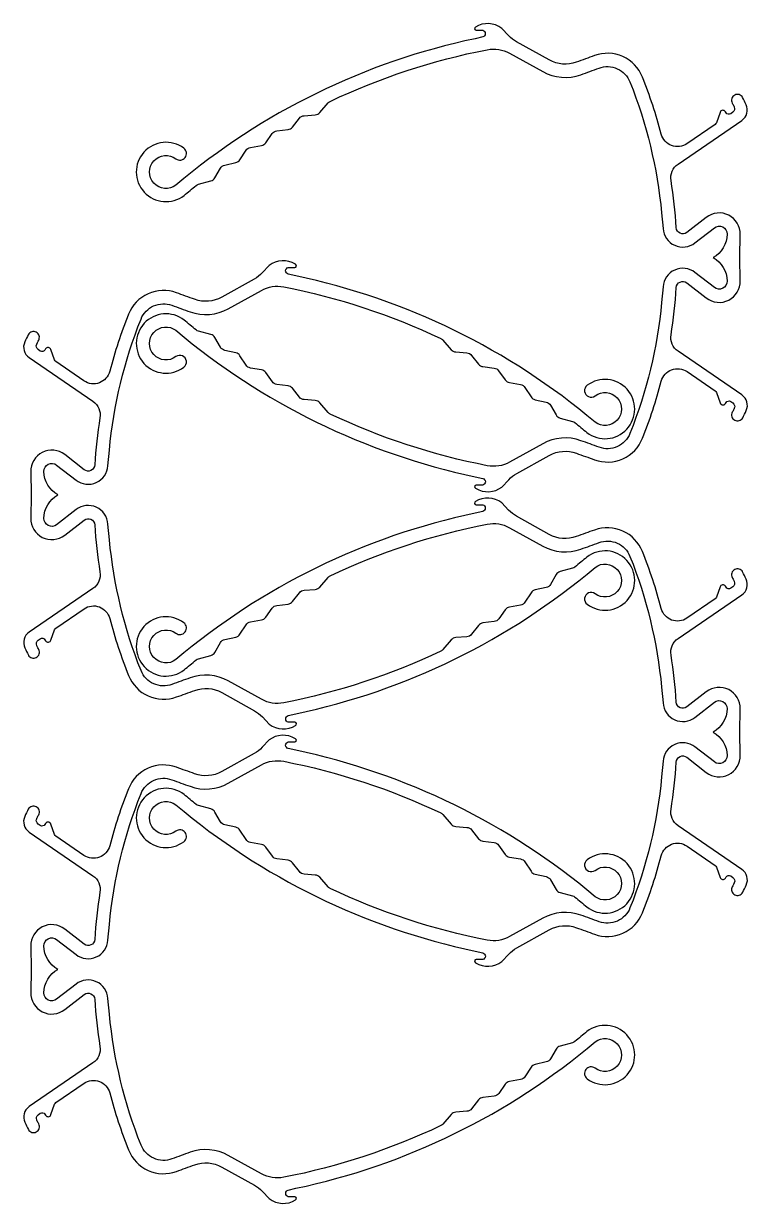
# Model space of a CAD drawing. Extents: x 1 to 220, y 0 to 358.
import ezdxf

# ---------------------------------------------------------------- set-up
doc = ezdxf.new("R2010")
doc.units = 0
doc.layers.get('0').update_dxf_attribs({"linetype": 'CONTINUOUS'})

msp = doc.modelspace()

# ---------------------------------------------------------------- linework, layer by layer
msp.add_line((36.33, 126.35), (36.33, 126.35))
for points in [[(218, 287), (218.14, 294.04, 0.630783), (207.81, 299.22), (201.92, 294.64, -0.603008), (198.7, 296.1, 0.02434), (197.12, 310.4, -0.290064), (199.27, 315.42), (218.61, 328.66, 0.367241), (219.92, 333.43, 0.008943), (218.85, 335.61, 0.414422), (216.44, 336.34, 0.414239), (215.7, 333.92, -0.003467), (216.17, 332.99, -0.000136), (216.3, 332.72, -0.371835), (215.88, 331.11), (215.22, 330.66, -0.431865), (213.8, 330.97), (213.6, 331.3, 0.640654), (212, 331.1), (210.9, 327.95, -0.163541), (210.52, 327.44), (201.96, 321.58, -0.243668), (197.3, 321.02, -0.243515), (194.15, 324.5, 0.030966), (188.45, 341.82, 0.194824), (182.5, 348.02, 0.194949), (173.91, 348.34, -0.000004), (168.39, 346.33, -0.217382), (160.17, 346.99), (150.29, 352.49, -0.077998), (147.85, 354.4), (145.8, 356.59, 0.309689), (137.79, 356.98, 0.760612), (138, 356), (140, 356, -0.767754), (140, 354), (137.71, 353.46, 0.124097), (46.9, 309, -2), (46.9, 317, 1), (49.3, 320.2, 2.018919), (49.41, 305.88, -0.005693), (53.04, 308.89, -0.104229), (53.78, 309.27), (57.52, 310.28, 0.197513), (58.72, 311.2), (60.44, 314.15, -0.20966), (61.74, 315.1), (65.07, 315.84, 0.197513), (66.32, 316.71), (68.18, 319.58, -0.20966), (69.52, 320.46), (72.88, 321.04, 0.197513), (74.17, 321.85), (76.16, 324.63, -0.20966), (77.54, 325.45), (80.93, 325.88, 0.197513), (82.25, 326.62), (84.36, 329.31, -0.20966), (85.78, 330.07), (89.18, 330.33, 0.197513), (90.54, 331.02), (93.08, 333.94, -0.104229), (93.73, 334.44, -0.062025), (141.35, 350.12, -0.177347), (148.14, 349.05), (158.19, 343.46, 0.217415), (169.77, 342.53, 0.000004), (175.29, 344.54, -0.194934), (180.83, 344.34, -0.194656), (184.66, 340.34, -0.071286), (194.25, 300.62), (194.71, 295.85, 0.603008), (204.38, 291.48), (210.26, 296.06, -0.630783), (214.14, 294.12, -0.271482), (209.9, 287, -0.271482), (214.14, 279.88, -0.630783), (210.27, 277.94), (204.38, 282.51, 0.603008), (194.71, 278.14), (194.26, 273.38, -0.071286), (184.67, 233.65, -0.194656), (180.84, 229.66, -0.194934), (175.31, 229.45, 0.000004), (169.79, 231.45, 0.217415), (158.2, 230.52), (148.16, 224.93, -0.177347), (141.37, 223.85, -0.062025), (93.75, 239.52, -0.104229), (93.09, 240.02), (90.55, 242.95, 0.197513), (89.2, 243.63), (85.79, 243.9, -0.20966), (84.37, 244.65), (82.26, 247.34, 0.197513), (80.94, 248.09), (77.55, 248.51, -0.20966), (76.17, 249.33), (74.18, 252.11, 0.197513), (72.89, 252.92), (69.53, 253.5, -0.20966), (68.19, 254.38), (66.33, 257.25, 0.197513), (65.08, 258.12), (61.75, 258.85, -0.20966), (60.45, 259.8), (58.73, 262.75, 0.197513), (57.52, 263.68), (53.78, 264.69, -0.104229), (53.05, 265.06, -0.005693), (49.41, 268.07, 2.018919), (49.31, 253.75, 1), (46.91, 256.95, -2), (46.91, 264.95, 0.124097), (137.73, 220.51), (140.02, 219.98, -0.767754), (140.02, 217.98), (138.02, 217.98, 0.760612), (137.81, 217, 0.309689), (145.82, 217.39), (147.87, 219.58, -0.077998), (150.31, 221.49), (160.19, 226.99, -0.217382), (168.4, 227.65, -0.000004), (173.92, 225.65, 0.194949), (182.52, 225.97, 0.194824), (188.46, 232.17, 0.030966), (194.16, 249.49, -0.243515), (197.31, 252.98, -0.243668), (201.97, 252.41), (210.53, 246.56, -0.163541), (210.91, 246.05), (212.01, 242.9, 0.640654), (213.61, 242.7), (213.81, 243.03, -0.431865), (215.23, 243.34), (215.89, 242.89, -0.371835), (216.32, 241.28, -0.000136), (216.18, 241.01, -0.003467), (215.72, 240.08, 0.414239), (216.45, 237.66, 0.414422), (218.86, 238.39, 0.008943), (219.93, 240.57, 0.367241), (218.62, 245.34), (199.28, 258.58, -0.290064), (197.13, 263.59, 0.02434), (198.7, 277.9, -0.603008), (201.93, 279.35), (207.81, 274.78, 0.630783), (218.14, 279.96), (218, 287)], [(3, 215), (2.86, 207.96, 0.630783), (13.19, 202.78), (19.08, 207.36, -0.603008), (22.3, 205.9, 0.02434), (23.88, 191.6, -0.290064), (21.73, 186.58), (2.39, 173.34, 0.367241), (1.08, 168.57, 0.008943), (2.15, 166.39, 0.414422), (4.56, 165.66, 0.414239), (5.3, 168.08, -0.003467), (4.83, 169.01, -0.000136), (4.7, 169.28, -0.371835), (5.12, 170.89), (5.78, 171.34, -0.431865), (7.2, 171.03), (7.4, 170.7, 0.640654), (9, 170.9), (10.1, 174.05, -0.163541), (10.48, 174.56), (19.04, 180.42, -0.243668), (23.7, 180.99, -0.243515), (26.85, 177.5, 0.030966), (32.55, 160.18, 0.194824), (38.5, 153.98, 0.194949), (47.09, 153.66, -0.000004), (52.61, 155.67, -0.217382), (60.83, 155.01), (70.71, 149.51, -0.077998), (73.15, 147.6), (75.2, 145.41, 0.309689), (83.21, 145.02, 0.760612), (83, 146), (81, 146, -0.767754), (81, 148), (83.29, 148.54, 0.124097), (174.1, 193, -2), (174.1, 185, 1), (171.7, 181.8, 2.018919), (171.59, 196.12, -0.005693), (167.96, 193.11, -0.104229), (167.22, 192.74), (163.48, 191.73, 0.197513), (162.28, 190.8), (160.56, 187.85, -0.20966), (159.26, 186.9), (155.93, 186.16, 0.197513), (154.68, 185.29), (152.82, 182.42, -0.20966), (151.48, 181.54), (148.12, 180.96, 0.197513), (146.83, 180.15), (144.84, 177.37, -0.20966), (143.46, 176.55), (140.07, 176.12, 0.197513), (138.75, 175.38), (136.64, 172.69, -0.20966), (135.22, 171.93), (131.82, 171.67, 0.197513), (130.46, 170.99), (127.92, 168.06, -0.104229), (127.27, 167.56, -0.062025), (79.65, 151.88, -0.177347), (72.86, 152.95), (62.81, 158.54, 0.217415), (51.23, 159.47, 0.000004), (45.71, 157.46, -0.194934), (40.17, 157.67, -0.194656), (36.34, 161.66, -0.071286), (26.75, 201.38), (26.29, 206.15, 0.603008), (16.62, 210.52), (10.74, 205.94, -0.630783), (6.86, 207.88, -0.271482), (11.1, 215, -0.271482), (6.86, 222.12, -0.630783), (10.73, 224.06), (16.62, 219.49, 0.603008), (26.29, 223.86), (26.74, 228.62, -0.071286), (36.33, 268.35, -0.194656), (40.16, 272.35, -0.194934), (45.69, 272.55, 0.000004), (51.21, 270.55, 0.217415), (62.8, 271.48), (72.84, 277.07, -0.177347), (79.63, 278.15, -0.062025), (127.25, 262.48, -0.104229), (127.91, 261.98), (130.45, 259.05, 0.197513), (131.8, 258.37), (135.21, 258.1, -0.20966), (136.63, 257.35), (138.74, 254.66, 0.197513), (140.06, 253.92), (143.45, 253.49, -0.20966), (144.83, 252.67), (146.82, 249.89, 0.197513), (148.11, 249.08), (151.47, 248.5, -0.20966), (152.81, 247.62), (154.67, 244.75, 0.197513), (155.92, 243.88), (159.25, 243.15, -0.20966), (160.55, 242.2), (162.27, 239.25, 0.197513), (163.48, 238.32), (167.22, 237.31, -0.104229), (167.95, 236.94, -0.005693), (171.59, 233.93, 2.018919), (171.69, 248.25, 1), (174.09, 245.05, -2), (174.09, 237.05, 0.124097), (83.27, 281.49), (80.98, 282.02, -0.767754), (80.98, 284.02), (82.98, 284.02, 0.760612), (83.19, 285, 0.309689), (75.18, 284.61), (73.13, 282.42, -0.077998), (70.69, 280.51), (60.81, 275.01, -0.217382), (52.6, 274.35, -0.000004), (47.08, 276.35, 0.194949), (38.48, 276.03, 0.194824), (32.54, 269.83, 0.030966), (26.84, 252.51, -0.243515), (23.69, 249.02, -0.243668), (19.03, 249.59), (10.47, 255.44, -0.163541), (10.09, 255.95), (8.99, 259.1, 0.640654), (7.39, 259.3), (7.19, 258.97, -0.431865), (5.77, 258.66), (5.11, 259.11, -0.371835), (4.68, 260.72, -0.000136), (4.82, 260.99, -0.003467), (5.28, 261.93, 0.414239), (4.55, 264.34, 0.414422), (2.14, 263.61, 0.008943), (1.07, 261.43, 0.367241), (2.38, 256.66), (21.72, 243.42, -0.290064), (23.87, 238.41, 0.02434), (22.3, 224.1, -0.603008), (19.07, 222.65), (13.19, 227.22, 0.630783), (2.86, 222.04), (3, 215)], [(218, 143), (218.14, 150.04, 0.630783), (207.81, 155.22), (201.92, 150.64, -0.603008), (198.7, 152.1, 0.02434), (197.12, 166.4, -0.290064), (199.27, 171.42), (218.61, 184.66, 0.367241), (219.92, 189.43, 0.008943), (218.85, 191.61, 0.414422), (216.44, 192.34, 0.414239), (215.7, 189.92, -0.003467), (216.17, 188.99, -0.000136), (216.3, 188.72, -0.371835), (215.88, 187.11), (215.22, 186.66, -0.431865), (213.8, 186.97), (213.6, 187.3, 0.640654), (212, 187.1), (210.9, 183.95, -0.163541), (210.52, 183.44), (201.96, 177.58, -0.243668), (197.3, 177.02, -0.243515), (194.15, 180.5, 0.030966), (188.45, 197.82, 0.194824), (182.5, 204.02, 0.194949), (173.91, 204.34, -0.000004), (168.39, 202.33, -0.217382), (160.17, 202.99), (150.29, 208.49, -0.077998), (147.85, 210.4), (145.8, 212.59, 0.309689), (137.79, 212.98, 0.760612), (138, 212), (140, 212, -0.767754), (140, 210), (137.71, 209.46, 0.124097), (46.9, 165, -2), (46.9, 173, 1), (49.3, 176.2, 2.018919), (49.41, 161.88, -0.005693), (53.04, 164.89, -0.104229), (53.78, 165.27), (57.52, 166.28, 0.197513), (58.72, 167.2), (60.44, 170.15, -0.20966), (61.74, 171.1), (65.07, 171.84, 0.197513), (66.32, 172.71), (68.18, 175.58, -0.20966), (69.52, 176.46), (72.88, 177.04, 0.197513), (74.17, 177.85), (76.16, 180.63, -0.20966), (77.54, 181.45), (80.93, 181.88, 0.197513), (82.25, 182.62), (84.36, 185.31, -0.20966), (85.78, 186.07), (89.18, 186.33, 0.197513), (90.54, 187.02), (93.08, 189.94, -0.104229), (93.73, 190.44, -0.062025), (141.35, 206.12, -0.177347), (148.14, 205.05), (158.19, 199.46, 0.217415), (169.77, 198.53, 0.000004), (175.29, 200.54, -0.194934), (180.83, 200.34, -0.194656), (184.66, 196.34, -0.071286), (194.25, 156.62), (194.71, 151.85, 0.603008), (204.38, 147.48), (210.26, 152.06, -0.630783), (214.14, 150.12, -0.271482), (209.9, 143, -0.271482), (214.14, 135.88, -0.630783), (210.27, 133.94), (204.38, 138.51, 0.603008), (194.71, 134.14), (194.26, 129.38, -0.071286), (184.67, 89.65, -0.194656), (180.84, 85.66, -0.194934), (175.31, 85.45, 0.000004), (169.79, 87.45, 0.217415), (158.2, 86.52), (148.16, 80.93, -0.177347), (141.37, 79.85, -0.062025), (93.75, 95.52, -0.104229), (93.09, 96.02), (90.55, 98.95, 0.197513), (89.2, 99.63), (85.79, 99.9, -0.20966), (84.37, 100.65), (82.26, 103.34, 0.197513), (80.94, 104.09), (77.55, 104.51, -0.20966), (76.17, 105.33), (74.18, 108.11, 0.197513), (72.89, 108.92), (69.53, 109.5, -0.20966), (68.19, 110.38), (66.33, 113.25, 0.197513), (65.08, 114.12), (61.75, 114.85, -0.20966), (60.45, 115.8), (58.73, 118.75, 0.197513), (57.52, 119.68), (53.78, 120.69, -0.104229), (53.05, 121.06, -0.005693), (49.41, 124.07, 2.018919), (49.31, 109.75, 1), (46.91, 112.95, -2), (46.91, 120.95, 0.124097), (137.73, 76.51), (140.02, 75.98, -0.767754), (140.02, 73.98), (138.02, 73.98, 0.760612), (137.81, 73, 0.309689), (145.82, 73.39), (147.87, 75.58, -0.077998), (150.31, 77.49), (160.19, 82.99, -0.217382), (168.4, 83.65, -0.000004), (173.92, 81.65, 0.194949), (182.52, 81.97, 0.194824), (188.46, 88.17, 0.030966), (194.16, 105.49, -0.243515), (197.31, 108.98, -0.243668), (201.97, 108.41), (210.53, 102.56, -0.163541), (210.91, 102.05), (212.01, 98.9, 0.640654), (213.61, 98.7), (213.81, 99.03, -0.431865), (215.23, 99.34), (215.89, 98.89, -0.371835), (216.32, 97.28, -0.000136), (216.18, 97.01, -0.003467), (215.72, 96.08, 0.414239), (216.45, 93.66, 0.414422), (218.86, 94.39, 0.008943), (219.93, 96.57, 0.367241), (218.62, 101.34), (199.28, 114.58, -0.290064), (197.13, 119.59, 0.02434), (198.7, 133.9, -0.603008), (201.93, 135.35), (207.81, 130.78, 0.630783), (218.14, 135.96), (218, 143)], [(3, 71), (2.86, 63.96, 0.630783), (13.19, 58.78), (19.08, 63.36, -0.603008), (22.3, 61.9, 0.02434), (23.88, 47.6, -0.290064), (21.73, 42.58), (2.39, 29.34, 0.367241), (1.08, 24.57, 0.008943), (2.15, 22.39, 0.414422), (4.56, 21.66, 0.414239), (5.3, 24.08, -0.003467), (4.83, 25.01, -0.000136), (4.7, 25.28, -0.371835), (5.12, 26.89), (5.78, 27.34, -0.431865), (7.2, 27.03), (7.4, 26.7, 0.640654), (9, 26.9), (10.1, 30.05, -0.163541), (10.48, 30.56), (19.04, 36.42, -0.243668), (23.7, 36.98, -0.243515), (26.85, 33.5, 0.030966), (32.55, 16.18, 0.194824), (38.5, 9.98, 0.194949), (47.09, 9.66, -0.000004), (52.61, 11.67, -0.217382), (60.83, 11.01), (70.71, 5.51, -0.077998), (73.15, 3.6), (75.2, 1.41, 0.309689), (83.21, 1.02, 0.760612), (83, 2), (81, 2, -0.767754), (81, 4), (83.29, 4.54, 0.124097), (174.1, 49, -2), (174.1, 41, 1), (171.7, 37.8, 2.018919), (171.59, 52.12, -0.005693), (167.96, 49.11, -0.104229), (167.22, 48.73), (163.48, 47.72, 0.197513), (162.28, 46.8), (160.56, 43.85, -0.20966), (159.26, 42.9), (155.93, 42.16, 0.197513), (154.68, 41.29), (152.82, 38.42, -0.20966), (151.48, 37.54), (148.12, 36.96, 0.197513), (146.83, 36.15), (144.84, 33.37, -0.20966), (143.46, 32.55), (140.07, 32.12, 0.197513), (138.75, 31.38), (136.64, 28.69, -0.20966), (135.22, 27.93), (131.82, 27.67, 0.197513), (130.46, 26.98), (127.92, 24.06, -0.104229), (127.27, 23.56, -0.062025), (79.65, 7.88, -0.177347), (72.86, 8.95), (62.81, 14.54, 0.217415), (51.23, 15.47, 0.000004), (45.71, 13.46, -0.194934), (40.17, 13.66, -0.194656), (36.34, 17.66, -0.071286), (26.75, 57.38), (26.29, 62.15, 0.603008), (16.62, 66.52), (10.74, 61.94, -0.630783), (6.86, 63.88, -0.271482), (11.1, 71, -0.271482), (6.86, 78.12, -0.630783), (10.73, 80.06), (16.62, 75.49, 0.603008), (26.29, 79.86), (26.74, 84.62, -0.071286), (36.33, 124.35, -0.194656), (40.16, 128.34, -0.194934), (45.69, 128.55, 0.000004), (51.21, 126.55, 0.217415), (62.8, 127.48), (72.84, 133.07, -0.177347), (79.63, 134.15, -0.062025), (127.25, 118.48, -0.104229), (127.91, 117.98), (130.45, 115.05, 0.197513), (131.8, 114.37), (135.21, 114.1, -0.20966), (136.63, 113.35), (138.74, 110.66, 0.197513), (140.06, 109.91), (143.45, 109.49, -0.20966), (144.83, 108.67), (146.82, 105.89, 0.197513), (148.11, 105.08), (151.47, 104.5, -0.20966), (152.81, 103.62), (154.67, 100.75, 0.197513), (155.92, 99.88), (159.25, 99.15, -0.20966), (160.55, 98.2), (162.27, 95.25, 0.197513), (163.48, 94.32), (167.22, 93.31, -0.104229), (167.95, 92.94, -0.005693), (171.59, 89.93, 2.018919), (171.69, 104.25, 1), (174.09, 101.05, -2), (174.09, 93.05, 0.124097), (83.27, 137.49), (80.98, 138.02, -0.767754), (80.98, 140.02), (82.98, 140.02, 0.760612), (83.19, 141, 0.309689), (75.18, 140.61), (73.13, 138.42, -0.077998), (70.69, 136.51), (60.81, 131.01, -0.217382), (52.6, 130.35, -0.000004), (47.08, 132.35, 0.194949), (38.48, 132.03, 0.194824), (32.54, 125.83, 0.030966), (26.84, 108.51, -0.243515), (23.69, 105.02, -0.243668), (19.03, 105.59), (10.47, 111.44, -0.163541), (10.09, 111.95), (8.99, 115.1, 0.640654), (7.39, 115.3), (7.19, 114.97, -0.431865), (5.77, 114.66), (5.11, 115.11, -0.371835), (4.68, 116.72, -0.000136), (4.82, 116.99, -0.003467), (5.28, 117.92, 0.414239), (4.55, 120.34, 0.414422), (2.14, 119.61, 0.008943), (1.07, 117.43, 0.367241), (2.38, 112.66), (21.72, 99.42, -0.290064), (23.87, 94.41, 0.02434), (22.3, 80.1, -0.603008), (19.07, 78.65), (13.19, 83.22, 0.630783), (2.86, 78.04), (3, 71)]]:
    msp.add_lwpolyline(points, format="xyb")
msp.add_lwpolyline([(36.34, 19.66)], close=True)

doc.saveas('drawing.dxf')
